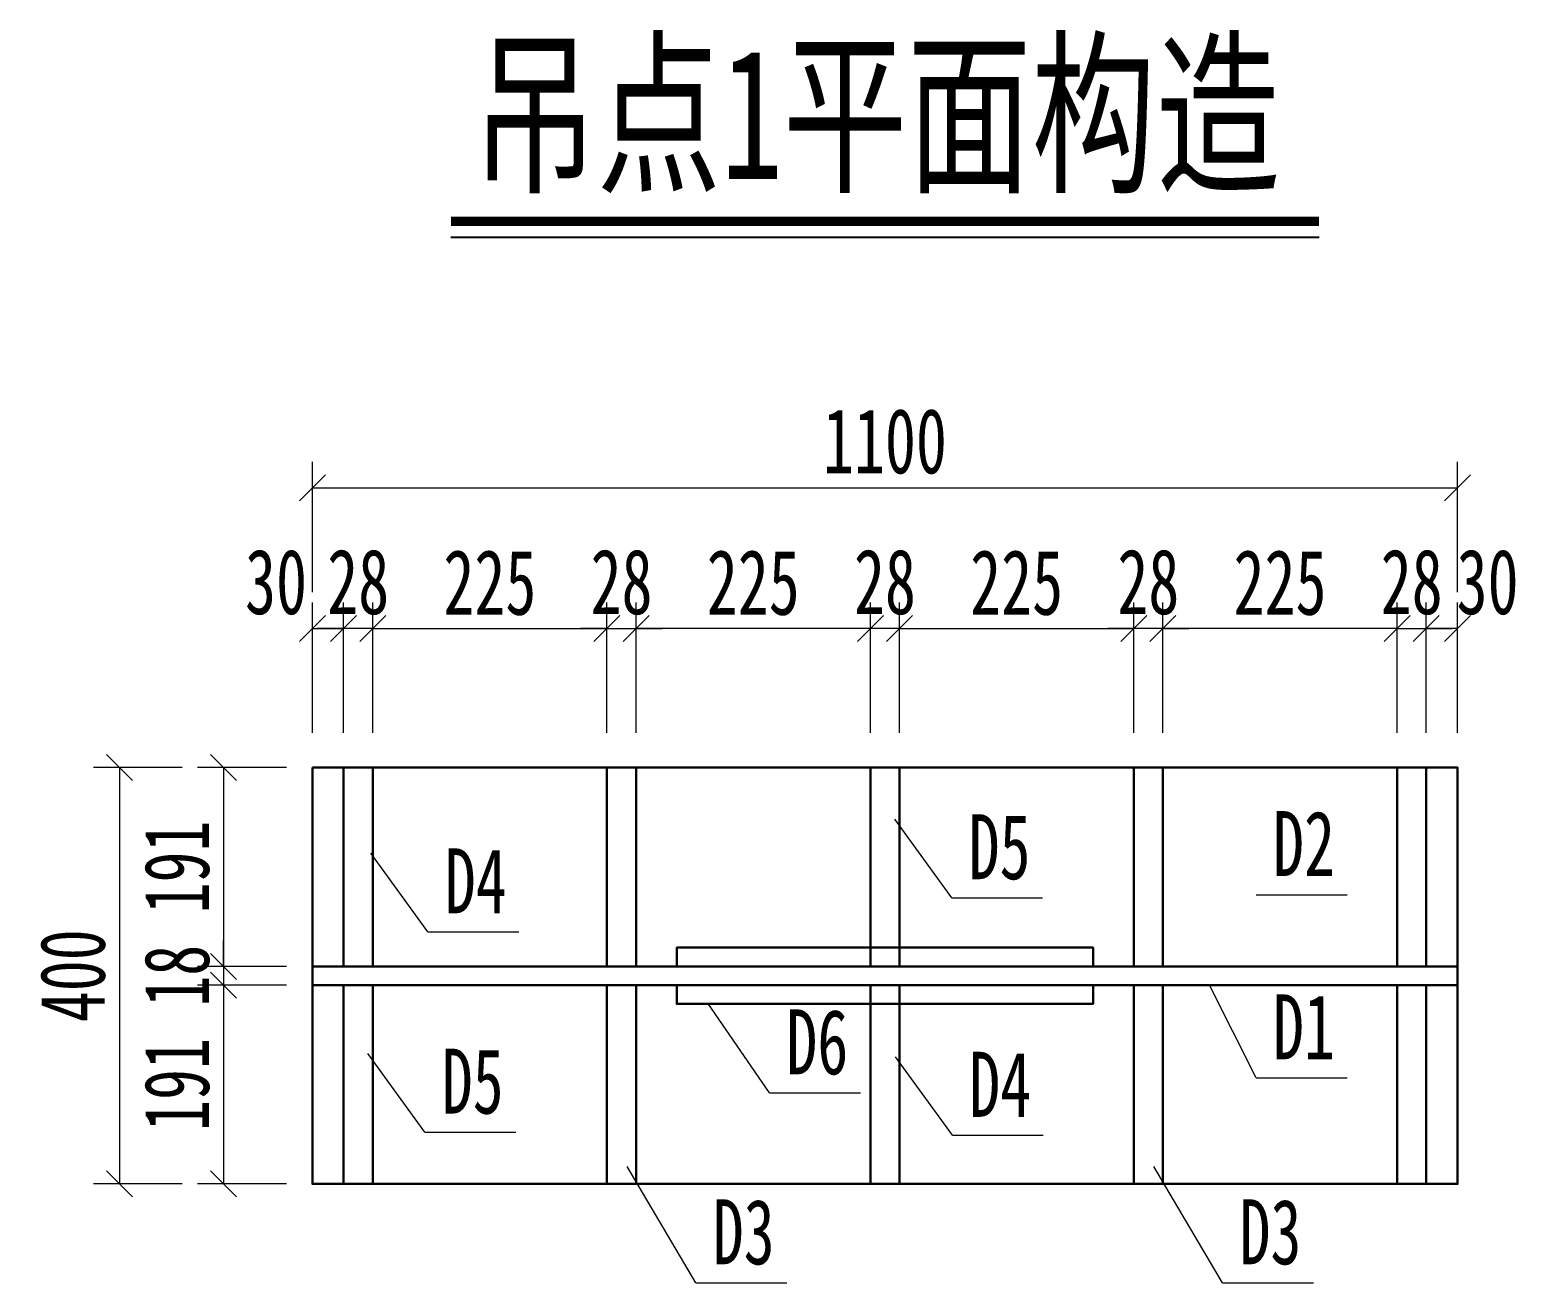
# Model space of a CAD drawing. Header units: millimetres. Extents: x -19886 to -4477, y -42737 to -16565.
# Drawn here: x -19630 to -18183, y -36711 to -35508 of the extents above; entities that cross this region are included whole.
import ezdxf
from ezdxf.enums import TextEntityAlignment as Align

# ---------------------------------------------------------------- set-up
doc = ezdxf.new("R2010")
doc.units = ezdxf.units.MM
doc.layers.get('Defpoints').update_dxf_attribs({"color": 8})
for name, color, linetype, lineweight in [('文字', 7, 'Continuous', 15), ('标注线及字体', 2, 'Continuous', 15), ('桥 构造粗实', 1, 'Continuous', 30), ('细实线', 4, 'Continuous', 15)]:
    doc.layers.add(name, color=color, linetype=linetype, lineweight=lineweight)
doc.styles.add('111', font='', dxfattribs={"width": 0.7})
doc.styles.add('BM_Dim', font='', dxfattribs={"width": 0.85})
doc.styles.get('111').set_extended_font_data('仿宋_GB2312')
doc.styles.get('BM_Dim').set_extended_font_data('仿宋_GB2312')
doc.dimstyles.new('200', dxfattribs={"dimscale": 0, "dimtxt": 2.5, "dimasz": 1, "dimexe": 1, "dimexo": 1, "dimgap": 0.6, "dimtad": 1, "dimdec": 0, "dimdsep": 46, "dimtxsty": '111', "dimblk": 'OBLIQUE', "dimcen": 0, "dimclrd": 4, "dimclre": 4, "dimclrt": 4, "dimadec": 1, "dimazin": 2, "dimtfac": 1, "dimtdec": 0, "dimtix": 1, "dimtmove": 2, "dimatfit": 3, "dimfxl": 4, "dimfxlon": 1, "dimtolj": 1, "dimlwd": -1, "dimlwe": -1, "dimarcsym": 0})

# ---------------------------------------------------------------- blocks, each defined once
blk = doc.blocks.new('_Oblique')
at = {"color": 0, "linetype": 'ByBlock', "lineweight": -2}
blk.add_line((-0.5, -0.5), (0.5, 0.5), dxfattribs=at)
blk = doc.blocks.new('*D63')
at = {"layer": 'Defpoints', "color": 0}
for p in [(-19329, -36082.7), (-19359, -36291.6), (-19329, -36291.6)]:
    blk.add_point(p, dxfattribs=at)
at = {"layer": '细实线', "color": 4}
for p, q in [((-19359, -36182.7), (-19359, -36057.7)), ((-19329, -36182.7), (-19329, -36057.7)), ((-19359, -36082.7), (-19329, -36082.7))]:
    blk.add_line(p, q, dxfattribs=at)
at = {"layer": '细实线', "color": 4, "xscale": 25, "yscale": 25, "zscale": 25, "rotation": 180}
blk.add_blockref('_Oblique', (-19359, -36082.7), dxfattribs=at)
at = {"layer": '细实线', "color": 4, "xscale": 25, "yscale": 25, "zscale": 25}
blk.add_blockref('_Oblique', (-19329, -36082.7), dxfattribs=at)
at = {"layer": '细实线', "color": 4, "insert": (-19393.9, -36038), "char_height": 62.5, "attachment_point": 5, "style": '111'}
blk.add_mtext('\\A1;30', dxfattribs=at)
blk = doc.blocks.new('*D64')
at = {"layer": 'Defpoints', "color": 0}
for p in [(-19329, -36082.7), (-19329, -36291.6), (-19301, -36291.6)]:
    blk.add_point(p, dxfattribs=at)
at = {"layer": '细实线', "color": 4}
for p, q in [((-19329, -36182.7), (-19329, -36057.7)), ((-19301, -36182.7), (-19301, -36057.7)), ((-19329, -36082.7), (-19354, -36082.7)), ((-19301, -36082.7), (-19329, -36082.7)), ((-19301, -36082.7), (-19276, -36082.7))]:
    blk.add_line(p, q, dxfattribs=at)
at = {"layer": '细实线', "color": 4, "xscale": 25, "yscale": 25, "zscale": 25}
blk.add_blockref('_Oblique', (-19329, -36082.7), dxfattribs=at)
at = {"layer": '细实线', "color": 4, "xscale": 25, "yscale": 25, "zscale": 25, "rotation": 180}
blk.add_blockref('_Oblique', (-19301, -36082.7), dxfattribs=at)
at = {"layer": '细实线', "color": 4, "insert": (-19315, -36038), "char_height": 62.5, "attachment_point": 5, "style": '111'}
blk.add_mtext('\\A1;28', dxfattribs=at)
blk = doc.blocks.new('*D65')
at = {"layer": 'Defpoints', "color": 0}
for p in [(-19076, -36082.7), (-19301, -36291.6), (-19076, -36291.6)]:
    blk.add_point(p, dxfattribs=at)
at = {"layer": '细实线', "color": 4}
for p, q in [((-19301, -36182.7), (-19301, -36057.7)), ((-19076, -36182.7), (-19076, -36057.7)), ((-19301, -36082.7), (-19076, -36082.7))]:
    blk.add_line(p, q, dxfattribs=at)
at = {"layer": '细实线', "color": 4, "xscale": 25, "yscale": 25, "zscale": 25, "rotation": 180}
blk.add_blockref('_Oblique', (-19301, -36082.7), dxfattribs=at)
at = {"layer": '细实线', "color": 4, "xscale": 25, "yscale": 25, "zscale": 25}
blk.add_blockref('_Oblique', (-19076, -36082.7), dxfattribs=at)
at = {"layer": '细实线', "color": 4, "insert": (-19188.5, -36038.6), "char_height": 62.5, "attachment_point": 5, "style": '111'}
blk.add_mtext('\\A1;225', dxfattribs=at)
blk = doc.blocks.new('*D66')
at = {"layer": 'Defpoints', "color": 0}
for p in [(-19048, -36082.7), (-19048, -36291.6), (-18823, -36291.6)]:
    blk.add_point(p, dxfattribs=at)
at = {"layer": '细实线', "color": 4}
for p, q in [((-19048, -36182.7), (-19048, -36057.7)), ((-18823, -36182.7), (-18823, -36057.7)), ((-18823, -36082.7), (-19048, -36082.7))]:
    blk.add_line(p, q, dxfattribs=at)
at = {"layer": '细实线', "color": 4, "xscale": 25, "yscale": 25, "zscale": 25, "rotation": 180}
blk.add_blockref('_Oblique', (-19048, -36082.7), dxfattribs=at)
at = {"layer": '细实线', "color": 4, "xscale": 25, "yscale": 25, "zscale": 25}
blk.add_blockref('_Oblique', (-18823, -36082.7), dxfattribs=at)
at = {"layer": '细实线', "color": 4, "insert": (-18935.5, -36038.6), "char_height": 62.5, "attachment_point": 5, "style": '111'}
blk.add_mtext('\\A1;225', dxfattribs=at)
blk = doc.blocks.new('*D67')
at = {"layer": 'Defpoints', "color": 0}
for p in [(-18289, -36082.7), (-18289, -36291.6), (-18259, -36291.6)]:
    blk.add_point(p, dxfattribs=at)
at = {"layer": '细实线', "color": 4}
for p, q in [((-18289, -36182.7), (-18289, -36057.7)), ((-18259, -36182.7), (-18259, -36057.7)), ((-18259, -36082.7), (-18289, -36082.7))]:
    blk.add_line(p, q, dxfattribs=at)
at = {"layer": '细实线', "color": 4, "xscale": 25, "yscale": 25, "zscale": 25, "rotation": 180}
blk.add_blockref('_Oblique', (-18289, -36082.7), dxfattribs=at)
at = {"layer": '细实线', "color": 4, "xscale": 25, "yscale": 25, "zscale": 25}
blk.add_blockref('_Oblique', (-18259, -36082.7), dxfattribs=at)
at = {"layer": '细实线', "color": 4, "insert": (-18230.1, -36038), "char_height": 62.5, "attachment_point": 5, "style": '111'}
blk.add_mtext('\\A1;30', dxfattribs=at)
blk = doc.blocks.new('*D68')
at = {"layer": 'Defpoints', "color": 0}
for p in [(-18289, -36082.7), (-18317, -36291.6), (-18289, -36291.6)]:
    blk.add_point(p, dxfattribs=at)
at = {"layer": '细实线', "color": 4}
for p, q in [((-18317, -36182.7), (-18317, -36057.7)), ((-18289, -36182.7), (-18289, -36057.7)), ((-18317, -36082.7), (-18342, -36082.7)), ((-18317, -36082.7), (-18289, -36082.7)), ((-18289, -36082.7), (-18264, -36082.7))]:
    blk.add_line(p, q, dxfattribs=at)
at = {"layer": '细实线', "color": 4, "xscale": 25, "yscale": 25, "zscale": 25}
blk.add_blockref('_Oblique', (-18317, -36082.7), dxfattribs=at)
at = {"layer": '细实线', "color": 4, "xscale": 25, "yscale": 25, "zscale": 25, "rotation": 180}
blk.add_blockref('_Oblique', (-18289, -36082.7), dxfattribs=at)
at = {"layer": '细实线', "color": 4, "insert": (-18303, -36038), "char_height": 62.5, "attachment_point": 5, "style": '111'}
blk.add_mtext('\\A1;28', dxfattribs=at)
blk = doc.blocks.new('*D69')
at = {"layer": 'Defpoints', "color": 0}
for p in [(-18542, -36082.7), (-18542, -36291.6), (-18317, -36291.6)]:
    blk.add_point(p, dxfattribs=at)
at = {"layer": '细实线', "color": 4}
for p, q in [((-18542, -36182.7), (-18542, -36057.7)), ((-18317, -36182.7), (-18317, -36057.7)), ((-18317, -36082.7), (-18542, -36082.7))]:
    blk.add_line(p, q, dxfattribs=at)
at = {"layer": '细实线', "color": 4, "xscale": 25, "yscale": 25, "zscale": 25, "rotation": 180}
blk.add_blockref('_Oblique', (-18542, -36082.7), dxfattribs=at)
at = {"layer": '细实线', "color": 4, "xscale": 25, "yscale": 25, "zscale": 25}
blk.add_blockref('_Oblique', (-18317, -36082.7), dxfattribs=at)
at = {"layer": '细实线', "color": 4, "insert": (-18429.5, -36038.6), "char_height": 62.5, "attachment_point": 5, "style": '111'}
blk.add_mtext('\\A1;225', dxfattribs=at)
blk = doc.blocks.new('*D70')
at = {"layer": 'Defpoints', "color": 0}
for p in [(-18570, -36082.7), (-18795, -36291.6), (-18570, -36291.6)]:
    blk.add_point(p, dxfattribs=at)
at = {"layer": '细实线', "color": 4}
for p, q in [((-18795, -36182.7), (-18795, -36057.7)), ((-18570, -36182.7), (-18570, -36057.7)), ((-18795, -36082.7), (-18570, -36082.7))]:
    blk.add_line(p, q, dxfattribs=at)
at = {"layer": '细实线', "color": 4, "xscale": 25, "yscale": 25, "zscale": 25, "rotation": 180}
blk.add_blockref('_Oblique', (-18795, -36082.7), dxfattribs=at)
at = {"layer": '细实线', "color": 4, "xscale": 25, "yscale": 25, "zscale": 25}
blk.add_blockref('_Oblique', (-18570, -36082.7), dxfattribs=at)
at = {"layer": '细实线', "color": 4, "insert": (-18682.5, -36038.6), "char_height": 62.5, "attachment_point": 5, "style": '111'}
blk.add_mtext('\\A1;225', dxfattribs=at)
blk = doc.blocks.new('*D71')
at = {"layer": 'Defpoints', "color": 0}
for p in [(-18823, -36082.7), (-18823, -36291.6), (-18795, -36291.6)]:
    blk.add_point(p, dxfattribs=at)
at = {"layer": '细实线', "color": 4}
for p, q in [((-18823, -36182.7), (-18823, -36057.7)), ((-18795, -36182.7), (-18795, -36057.7)), ((-18823, -36082.7), (-18848, -36082.7)), ((-18795, -36082.7), (-18823, -36082.7)), ((-18795, -36082.7), (-18770, -36082.7))]:
    blk.add_line(p, q, dxfattribs=at)
at = {"layer": '细实线', "color": 4, "xscale": 25, "yscale": 25, "zscale": 25}
blk.add_blockref('_Oblique', (-18823, -36082.7), dxfattribs=at)
at = {"layer": '细实线', "color": 4, "xscale": 25, "yscale": 25, "zscale": 25, "rotation": 180}
blk.add_blockref('_Oblique', (-18795, -36082.7), dxfattribs=at)
at = {"layer": '细实线', "color": 4, "insert": (-18809, -36038), "char_height": 62.5, "attachment_point": 5, "style": '111'}
blk.add_mtext('\\A1;28', dxfattribs=at)
blk = doc.blocks.new('*D72')
at = {"layer": 'Defpoints', "color": 0}
for p in [(-19048, -36082.7), (-19076, -36291.6), (-19048, -36291.6)]:
    blk.add_point(p, dxfattribs=at)
at = {"layer": '细实线', "color": 4}
for p, q in [((-19076, -36182.7), (-19076, -36057.7)), ((-19048, -36182.7), (-19048, -36057.7)), ((-19076, -36082.7), (-19101, -36082.7)), ((-19076, -36082.7), (-19048, -36082.7)), ((-19048, -36082.7), (-19023, -36082.7))]:
    blk.add_line(p, q, dxfattribs=at)
at = {"layer": '细实线', "color": 4, "xscale": 25, "yscale": 25, "zscale": 25}
blk.add_blockref('_Oblique', (-19076, -36082.7), dxfattribs=at)
at = {"layer": '细实线', "color": 4, "xscale": 25, "yscale": 25, "zscale": 25, "rotation": 180}
blk.add_blockref('_Oblique', (-19048, -36082.7), dxfattribs=at)
at = {"layer": '细实线', "color": 4, "insert": (-19062, -36038), "char_height": 62.5, "attachment_point": 5, "style": '111'}
blk.add_mtext('\\A1;28', dxfattribs=at)
blk = doc.blocks.new('*D73')
at = {"layer": 'Defpoints', "color": 0}
for p in [(-18570, -36082.7), (-18570, -36291.6), (-18542, -36291.6)]:
    blk.add_point(p, dxfattribs=at)
at = {"layer": '细实线', "color": 4}
for p, q in [((-18570, -36182.7), (-18570, -36057.7)), ((-18542, -36182.7), (-18542, -36057.7)), ((-18570, -36082.7), (-18595, -36082.7)), ((-18542, -36082.7), (-18570, -36082.7)), ((-18542, -36082.7), (-18517, -36082.7))]:
    blk.add_line(p, q, dxfattribs=at)
at = {"layer": '细实线', "color": 4, "xscale": 25, "yscale": 25, "zscale": 25}
blk.add_blockref('_Oblique', (-18570, -36082.7), dxfattribs=at)
at = {"layer": '细实线', "color": 4, "xscale": 25, "yscale": 25, "zscale": 25, "rotation": 180}
blk.add_blockref('_Oblique', (-18542, -36082.7), dxfattribs=at)
at = {"layer": '细实线', "color": 4, "insert": (-18556, -36038), "char_height": 62.5, "attachment_point": 5, "style": '111'}
blk.add_mtext('\\A1;28', dxfattribs=at)
blk = doc.blocks.new('*D74')
at = {"layer": 'Defpoints', "color": 0}
for p in [(-18259, -35947.5), (-19359, -36216.2), (-18259, -36216.2)]:
    blk.add_point(p, dxfattribs=at)
at = {"layer": '细实线', "color": 4}
for p, q in [((-19359, -36047.5), (-19359, -35922.5)), ((-18259, -36047.5), (-18259, -35922.5)), ((-19359, -35947.5), (-18259, -35947.5))]:
    blk.add_line(p, q, dxfattribs=at)
at = {"layer": '细实线', "color": 4, "xscale": 25, "yscale": 25, "zscale": 25, "rotation": 180}
blk.add_blockref('_Oblique', (-19359, -35947.5), dxfattribs=at)
at = {"layer": '细实线', "color": 4, "xscale": 25, "yscale": 25, "zscale": 25}
blk.add_blockref('_Oblique', (-18259, -35947.5), dxfattribs=at)
at = {"layer": '细实线', "color": 4, "insert": (-18809, -35902.8), "char_height": 62.5, "attachment_point": 5, "style": '111'}
blk.add_mtext('\\A1;1100', dxfattribs=at)
blk = doc.blocks.new('*D75')
at = {"layer": 'Defpoints', "color": 0}
for p in [(-19359, -36216.2), (-19444.3, -36407.2), (-19359, -36407.2)]:
    blk.add_point(p, dxfattribs=at)
at = {"layer": '细实线', "color": 4}
for p, q in [((-19384, -36216.2), (-19469.3, -36216.2)), ((-19444.3, -36216.2), (-19444.3, -36407.2)), ((-19384, -36407.2), (-19469.3, -36407.2))]:
    blk.add_line(p, q, dxfattribs=at)
at = {"layer": '细实线', "color": 4, "xscale": 25, "yscale": 25, "zscale": 25}
for p, rotation in [((-19444.3, -36216.2), 90), ((-19444.3, -36407.2), 270)]:
    blk.add_blockref('_Oblique', p, dxfattribs=dict(at, rotation=rotation))
at = {"layer": '细实线', "color": 4, "insert": (-19489, -36311.7), "char_height": 62.5, "attachment_point": 5, "rotation": 90, "style": '111'}
blk.add_mtext('\\A1;191', dxfattribs=at)
blk = doc.blocks.new('*D76')
at = {"layer": 'Defpoints', "color": 0}
for p in [(-19359, -36407.2), (-19444.3, -36425.2), (-19359, -36425.2)]:
    blk.add_point(p, dxfattribs=at)
at = {"layer": '细实线', "color": 4}
for p, q in [((-19444.3, -36407.2), (-19444.3, -36382.2)), ((-19384, -36407.2), (-19469.3, -36407.2)), ((-19444.3, -36407.2), (-19444.3, -36425.2)), ((-19384, -36425.2), (-19469.3, -36425.2)), ((-19444.3, -36425.2), (-19444.3, -36450.2))]:
    blk.add_line(p, q, dxfattribs=at)
at = {"layer": '细实线', "color": 4, "xscale": 25, "yscale": 25, "zscale": 25}
for p, rotation in [((-19444.3, -36407.2), 270), ((-19444.3, -36425.2), 90)]:
    blk.add_blockref('_Oblique', p, dxfattribs=dict(at, rotation=rotation))
at = {"layer": '细实线', "color": 4, "insert": (-19489, -36416.2), "char_height": 62.5, "attachment_point": 5, "rotation": 90, "style": '111'}
blk.add_mtext('\\A1;18', dxfattribs=at)
blk = doc.blocks.new('*D77')
at = {"layer": 'Defpoints', "color": 0}
for p in [(-19359, -36425.2), (-19444.3, -36616.2), (-19359, -36616.2)]:
    blk.add_point(p, dxfattribs=at)
at = {"layer": '细实线', "color": 4}
for p, q in [((-19384, -36425.2), (-19469.3, -36425.2)), ((-19444.3, -36425.2), (-19444.3, -36616.2)), ((-19384, -36616.2), (-19469.3, -36616.2))]:
    blk.add_line(p, q, dxfattribs=at)
at = {"layer": '细实线', "color": 4, "xscale": 25, "yscale": 25, "zscale": 25}
for p, rotation in [((-19444.3, -36425.2), 90), ((-19444.3, -36616.2), 270)]:
    blk.add_blockref('_Oblique', p, dxfattribs=dict(at, rotation=rotation))
at = {"layer": '细实线', "color": 4, "insert": (-19489, -36520.7), "char_height": 62.5, "attachment_point": 5, "rotation": 90, "style": '111'}
blk.add_mtext('\\A1;191', dxfattribs=at)
blk = doc.blocks.new('*D78')
at = {"layer": 'Defpoints', "color": 0}
for p in [(-19459.1, -36216.2), (-19544.4, -36616.2), (-19459.1, -36616.2)]:
    blk.add_point(p, dxfattribs=at)
at = {"layer": '细实线', "color": 4}
for p, q in [((-19484.1, -36216.2), (-19569.4, -36216.2)), ((-19544.4, -36216.2), (-19544.4, -36616.2)), ((-19484.1, -36616.2), (-19569.4, -36616.2))]:
    blk.add_line(p, q, dxfattribs=at)
at = {"layer": '细实线', "color": 4, "xscale": 25, "yscale": 25, "zscale": 25}
for p, rotation in [((-19544.4, -36216.2), 90), ((-19544.4, -36616.2), 270)]:
    blk.add_blockref('_Oblique', p, dxfattribs=dict(at, rotation=rotation))
at = {"layer": '细实线', "color": 4, "insert": (-19589.1, -36416.2), "char_height": 62.5, "attachment_point": 5, "rotation": 90, "style": '111'}
blk.add_mtext('\\A1;400', dxfattribs=at)

msp = doc.modelspace()

# ---------------------------------------------------------------- linework, layer by layer
at = {"color": 4}
msp.add_line((-19225.9, -35706.4), (-18392, -35706.4), dxfattribs=at)
at = {"color": 6, "const_width": 9}
msp.add_lwpolyline([(-19225.9, -35691.4), (-18392, -35691.4)], dxfattribs=at)
at = {"layer": '桥 构造粗实'}
for p, q in [((-19329, -36407.2), (-19329, -36216.2)), ((-19301, -36407.2), (-19301, -36216.2)), ((-19076, -36407.2), (-19076, -36216.2)), ((-19048, -36407.2), (-19048, -36216.2)), ((-18823, -36407.2), (-18823, -36216.2)), ((-18795, -36407.2), (-18795, -36216.2)), ((-18570, -36407.2), (-18570, -36216.2)), ((-18542, -36407.2), (-18542, -36216.2)), ((-18317, -36407.2), (-18317, -36216.2)), ((-18289, -36407.2), (-18289, -36216.2)), ((-19359, -36407.2), (-18259, -36407.2)), ((-19359, -36425.2), (-18259, -36425.2)), ((-19329, -36616.2), (-19329, -36425.2)), ((-19301, -36616.2), (-19301, -36425.2)), ((-19076, -36616.2), (-19076, -36425.2)), ((-19048, -36616.2), (-19048, -36425.2)), ((-18823, -36616.2), (-18823, -36425.2)), ((-18795, -36616.2), (-18795, -36425.2)), ((-18570, -36616.2), (-18570, -36425.2)), ((-18542, -36616.2), (-18542, -36425.2)), ((-18317, -36616.2), (-18317, -36425.2)), ((-18289, -36616.2), (-18289, -36425.2))]:
    msp.add_line(p, q, dxfattribs=at)
msp.add_lwpolyline([(-19359, -36216.2), (-18259, -36216.2), (-18259, -36616.2), (-19359, -36616.2)], close=True, dxfattribs=at)
for points in [[(-18609, -36407.2), (-18609, -36389.2), (-19009, -36389.2), (-19009, -36407.2)], [(-18609, -36425.2), (-18609, -36443.2), (-19009, -36443.2), (-19009, -36425.2)]]:
    msp.add_lwpolyline(points, dxfattribs=at)
at = {"layer": '细实线'}
for p, q in [((-18744.8, -36341.3), (-18799.5, -36265.8)), ((-19248, -36374), (-19302.7, -36298.5)), ((-18744.8, -36341.3), (-18657.5, -36341.3)), ((-18452.4, -36338.3), (-18365.1, -36338.3)), ((-19248, -36374), (-19160.7, -36374)), ((-18452.4, -36514.4), (-18497.1, -36425.2)), ((-18919.9, -36528.7), (-18979, -36442.4)), ((-19250.9, -36566.4), (-19305.7, -36490.9)), ((-18744.2, -36569.5), (-18798.9, -36494)), ((-18452.4, -36514.4), (-18365.1, -36514.4)), ((-18919.9, -36528.7), (-18832.6, -36528.7)), ((-19250.9, -36566.4), (-19163.6, -36566.4)), ((-18744.2, -36569.5), (-18656.9, -36569.5)), ((-18990.6, -36711.3), (-19056.7, -36599.6)), ((-18484.6, -36711.3), (-18550.7, -36599.6)), ((-18990.6, -36711.3), (-18903.3, -36711.3)), ((-18484.6, -36711.3), (-18397.3, -36711.3))]:
    msp.add_line(p, q, dxfattribs=at)

# ---------------------------------------------------------------- texts
at = {"layer": '文字', "style": 'BM_Dim', "width": 0.7}
for s, p in [('D5', (-18698.9, -36342.2)), ('D2', (-18406.5, -36339.2)), ('D4', (-19202.1, -36375)), ('D1', (-18406.5, -36515.3)), ('D6', (-18874, -36529.7)), ('D5', (-19205, -36567.4)), ('D4', (-18698.3, -36570.5)), ('D3', (-18944.7, -36712.2)), ('D3', (-18438.7, -36712.2))]:
    msp.add_text(s, height=62.5, dxfattribs=at).set_placement(p, align=Align.BOTTOM_CENTER)
at = {"layer": '标注线及字体', "color": 0, "style": '111', "width": 0.7}
msp.add_text('吊点1平面构造', height=125, dxfattribs=at).set_placement((-18817.3, -35586.1), align=Align.MIDDLE)

# ---------------------------------------------------------------- dimensions: what is measured, and where the dimension line sits
at = {"layer": '细实线'}
for base, p1, p2, picture, middle in [((-18259, -35947.5), (-19359, -36216.2), (-18259, -36216.2), '*D74', (-18809, -35902.8)), ((-19076, -36082.7), (-19301, -36291.6), (-19076, -36291.6), '*D65', (-19188.5, -36038.6)), ((-19048, -36082.7), (-19076, -36291.6), (-19048, -36291.6), '*D72', (-19062, -36038)), ((-18570, -36082.7), (-18795, -36291.6), (-18570, -36291.6), '*D70', (-18682.5, -36038.6)), ((-18289, -36082.7), (-18317, -36291.6), (-18289, -36291.6), '*D68', (-18303, -36038))]:
    dim = msp.add_linear_dim(base=base, p1=p1, p2=p2, dimstyle='200', override={"dimscale": 25, "dimblk": 'Oblique'}, dxfattribs=at)
    dim.commit()
    dim.dimension.update_dxf_attribs({"geometry": picture, "text_midpoint": middle})
dim = msp.add_linear_dim(base=(-19329, -36082.7), p1=(-19359, -36291.6), p2=(-19329, -36291.6), dimstyle='200', override={"dimscale": 25, "dimblk": 'Oblique'}, dxfattribs=at)
dim.commit()
dim.dimension.update_dxf_attribs({"geometry": '*D63', "text_midpoint": (-19393.9, -36038), "dimtype": 160})
for base, p1, p2, angle, picture, middle in [((-19329, -36082.7), (-19301, -36291.6), (-19329, -36291.6), 180, '*D64', (-19315, -36038)), ((-19048, -36082.7), (-18823, -36291.6), (-19048, -36291.6), 180, '*D66', (-18935.5, -36038.6)), ((-18823, -36082.7), (-18795, -36291.6), (-18823, -36291.6), 180, '*D71', (-18809, -36038)), ((-18570, -36082.7), (-18542, -36291.6), (-18570, -36291.6), 180, '*D73', (-18556, -36038)), ((-18542, -36082.7), (-18317, -36291.6), (-18542, -36291.6), 180, '*D69', (-18429.5, -36038.6)), ((-19544.4, -36616.2), (-19459.1, -36216.2), (-19459.1, -36616.2), 90, '*D78', (-19589.1, -36416.2)), ((-19444.3, -36407.2), (-19359, -36216.2), (-19359, -36407.2), 90, '*D75', (-19489, -36311.7)), ((-19444.3, -36425.2), (-19359, -36407.2), (-19359, -36425.2), 90, '*D76', (-19489, -36416.2)), ((-19444.3, -36616.2), (-19359, -36425.2), (-19359, -36616.2), 90, '*D77', (-19489, -36520.7))]:
    dim = msp.add_linear_dim(base=base, p1=p1, p2=p2, angle=angle, dimstyle='200', override={"dimscale": 25, "dimblk": 'Oblique'}, dxfattribs=at)
    dim.commit()
    dim.dimension.update_dxf_attribs({"geometry": picture, "text_midpoint": middle})
dim = msp.add_linear_dim(base=(-18289, -36082.7), p1=(-18259, -36291.6), p2=(-18289, -36291.6), angle=180, dimstyle='200', override={"dimscale": 25, "dimblk": 'Oblique'}, dxfattribs=at)
dim.commit()
dim.dimension.update_dxf_attribs({"geometry": '*D67', "text_midpoint": (-18230.1, -36038), "dimtype": 160})

doc.saveas('drawing.dxf')
